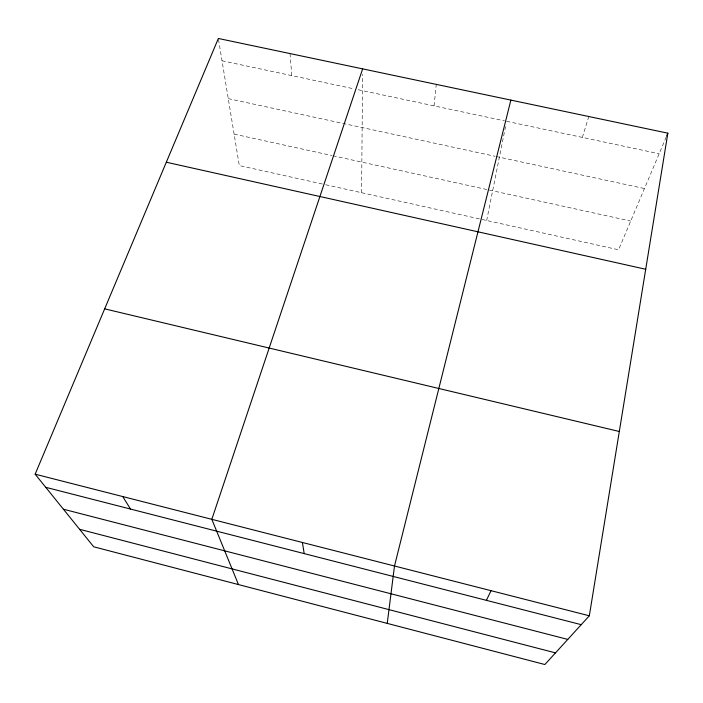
<?xml version="1.0" encoding="UTF-8"?>
<svg xmlns="http://www.w3.org/2000/svg" width="703" height="703" viewBox="0 0 703 703"><rect width="100%" height="100%" fill="white"/><g stroke="black" fill="none" stroke-linecap="round" stroke-linejoin="round"><path stroke-width="0.53" stroke-dasharray="3.52 2.64" d="M361.588 192.719L362.599 74.316M434.059 105.872L436.255 84.378M486.669 220.496L504.692 130.811M504.903 129.747L505.545 126.584M582.356 137.41L588.806 116.522M666.198 137.094L618.578 249.785L323.424 184.239M222.034 60.774L353.89 88.824M358.179 89.729L504.473 120.846M506.599 121.303L659.159 153.746M228.273 98.631L495.132 156.294M496.195 156.523L644.449 188.553M234.125 134.115L331.869 155.539M332.941 155.776L630.714 221.058M322.361 184.01L239.31 165.565L218.528 39.535M290.023 53.569L291.789 75.616"/><path stroke-width="1.05" d="M387.23 623.394L394.497 566.003L510.861 100.098M589.325 615.793L667.85 133.175L218.352 38.472L35.15 474.182L93.701 546.793L544.86 664.528L589.325 615.793L35.15 474.182M362.643 68.876L211.823 519.324L238.466 584.571M666.611 136.11L667.85 133.175M486.397 600.344L491.054 590.678M166.321 162.226L645.706 269.258M104.668 308.845L619.308 431.493M45.739 487.311L581.223 624.668M63.393 509.209L567.769 639.414M79.606 529.306L555.493 652.876M122.753 496.564L130.512 509.051M302.395 542.47L304.197 553.604"/></g></svg>
